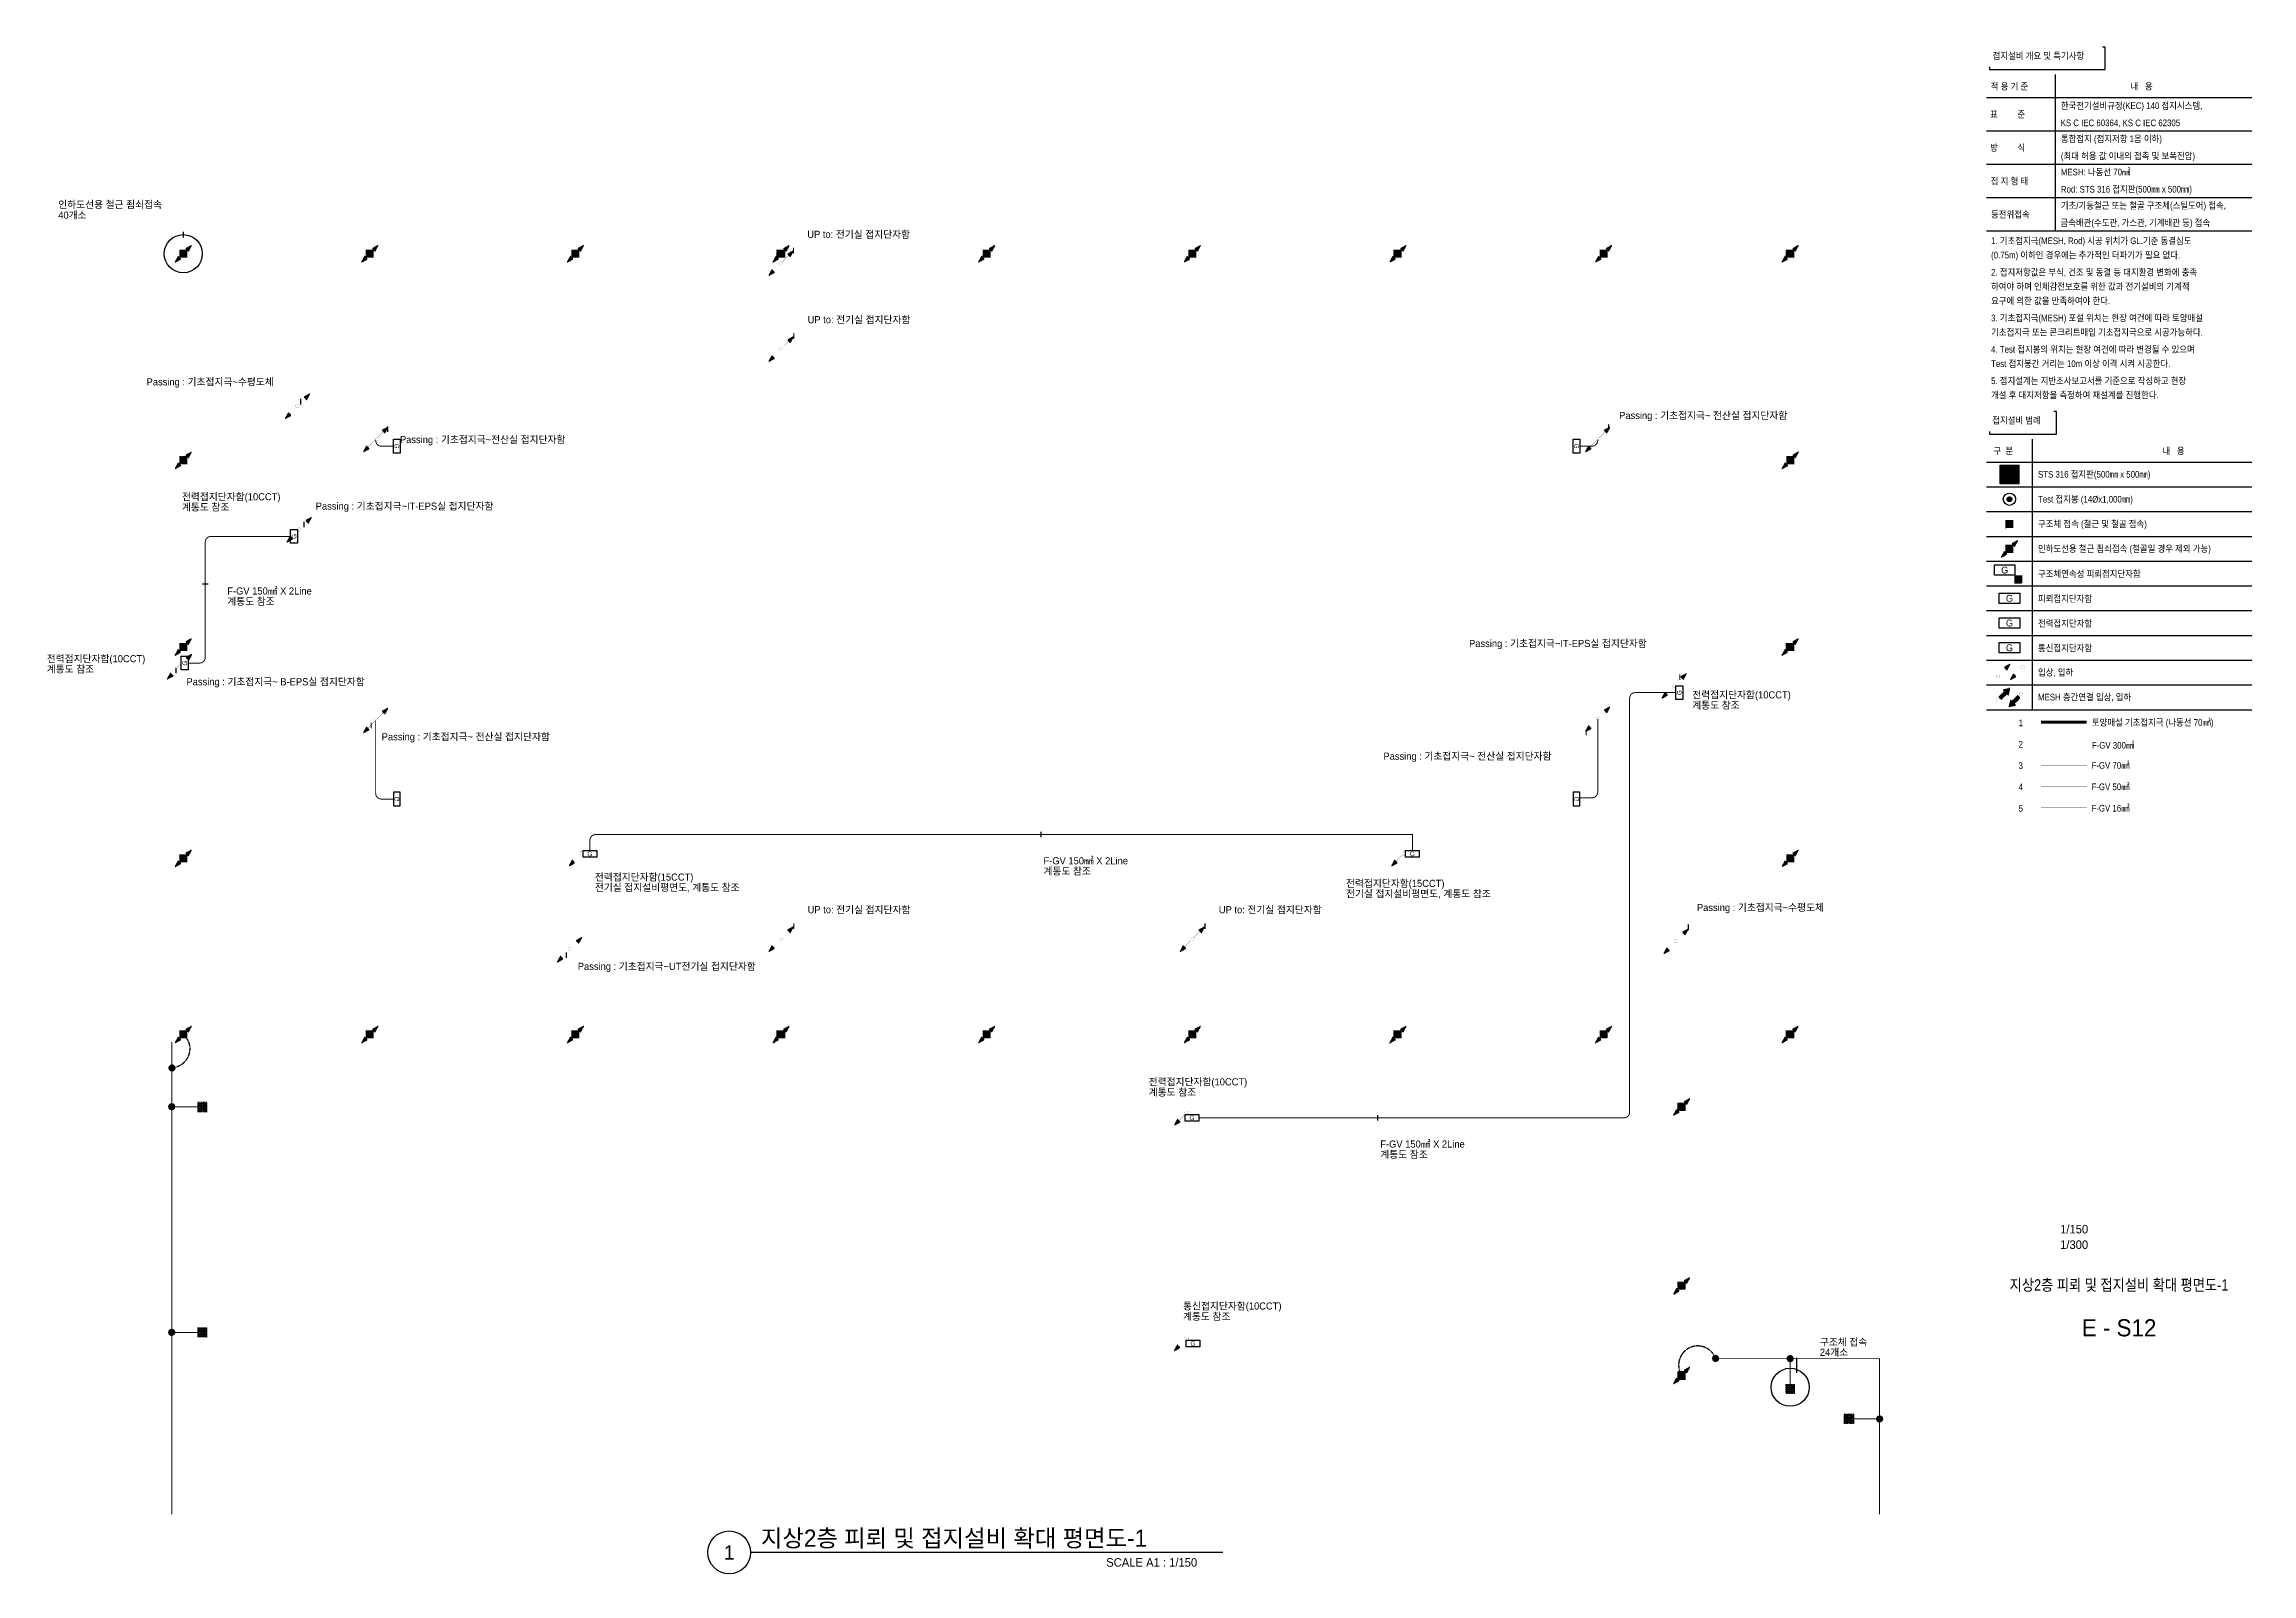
# Model space of a CAD drawing. Header units: millimetres. Extents: x 81900 to 502050, y -708375 to 1238700.
# Drawn here: x 259945 to 375900, y -173775 to -93450 of the extents above; entities that cross this region are included whole.
import ezdxf
from ezdxf.enums import TextEntityAlignment as Align

# ---------------------------------------------------------------- set-up
doc = ezdxf.new("R2010")
doc.units = ezdxf.units.MM
doc.header["$LTSCALE"] = 150
doc.set_wipeout_variables(frame=1)
for name, pattern in [('AM_ISO09W050', [22.5, 12, -1.5, 3, -1.5, 3, -1.5]), ('C2', [18.5, 13.5, -2, 1, -2]), ('HID', [2.3, 1.5, -0.8]), ('HIDDEN', [0.375, 0.25, -0.125])]:
    doc.linetypes.add(name, pattern=pattern)
doc.layers.get('0').update_dxf_attribs({"lineweight": 0})
for name, color, linetype in [('------02 Etc Panel', 3, 'Continuous'), ('------99 Grounding and Lightning', 3, 'Continuous'), ('------99 Grounding and Lightning_Roof', 2, 'Continuous'), ('------99 Grounding_Grounding Terminal Board_E', 3, 'Continuous'), ('------99 Grounding_Grounding Terminal Board_T', 2, 'Continuous'), ('------99 Grounding_Mesh', 6, 'Continuous'), ('-----09 E-WIRE-GV', 2, 'Continuous'), ('-----20 General Symbol', 3, 'Continuous'), ('-----29 Cable Schedule', 1, 'Continuous'), ('-----29 Indicator', 1, 'Continuous'), ('-----30 Text', 2, 'Continuous'), ('-----41 Drawing Title', 2, 'Continuous'), ('-----42 Drawing Number', 2, 'Continuous'), ('-----43 Drawing Scale', 3, 'Continuous')]:
    doc.layers.add(name, color=color, linetype=linetype)
doc.styles.add('ELEC', font='')
doc.styles.get('ELEC').set_extended_font_data('Dotum')
pattern_1 = [(180, (845852.563, 610254.6404), (-1e-14, -6.25), [])]

# ---------------------------------------------------------------- blocks, each defined once
blk = doc.blocks.new('STS 316 접지판')
blk.add_wipeout([(-254, -276), (-270, -270), (-276, -254), (-276, 254), (-270, 270), (-254, 276), (254, 276), (270, 270), (276, 254), (276, -254), (270, -270), (254, -276)])
h = blk.add_hatch(color=256)
h.dxf.hatch_style = 1
h.set_gradient(color1=(132, 132, 132), color2=(214, 214, 214), tint=1, name='SPHERICAL')
edge = h.paths.add_edge_path()
edge.add_line((-254, 276), (254, 276))
edge.add_arc((254, 254), 22.1, 0, 90, ccw=False)
edge.add_line((276, 254), (276, -254))
edge.add_arc((254, -254), 22.1, 270, 360, ccw=False)
edge.add_line((254, -276), (-254, -276))
edge.add_arc((-254, -254), 22.1, 180, 270, ccw=False)
edge.add_line((-276, -254), (-276, 254))
edge.add_arc((-254, 254), 22.1, 90, 180, ccw=False)
h.paths.add_polyline_path([(-169, 221), (169, 221, -0.668179), (173, 212), (-165, 212, -1.496606)], flags=16)
h.paths.add_polyline_path([(221, 169), (221, -169, -0.668179), (212, -173), (212, 165, -1.496606)], flags=16)
h.paths.add_polyline_path([(-173, -212), (165, -212, -1.496606), (169, -221), (-169, -221, -0.668179)], flags=16)
h.paths.add_polyline_path([(-221, 169, 0.022626), (-52, 0, 1.473564), (-43, 4, 0.045564)], flags=16)
h = blk.add_hatch(color=256)
h.set_gradient(color1=(255, 255, 255), tint=1, name='SPHERICAL')
edge = h.paths.add_edge_path()
edge.add_arc((-232, 232), 22.1, 0, 360)
edge = h.paths.add_edge_path()
edge.add_arc((-78, 249), 16.6, 0, 360)
edge = h.paths.add_edge_path()
edge.add_arc((78, 249), 16.6, 0, 360)
edge = h.paths.add_edge_path()
edge.add_arc((232, 232), 22.1, 0, 360)
edge = h.paths.add_edge_path()
edge.add_arc((249, -77), 16.6, 0, 360)
edge = h.paths.add_edge_path()
edge.add_arc((249, 77), 16.6, 0, 360)
edge = h.paths.add_edge_path()
edge.add_arc((-78, -249), 16.6, 0, 360)
edge = h.paths.add_edge_path()
edge.add_arc((78, -249), 16.6, 0, 360)
edge = h.paths.add_edge_path()
edge.add_arc((232, -232), 22.1, 0, 360)
edge = h.paths.add_edge_path()
edge.add_arc((-232, -232), 22.1, 0, 360)
edge = h.paths.add_edge_path()
edge.add_arc((-249, -77), 16.6, 0, 360)
edge = h.paths.add_edge_path()
edge.add_arc((-249, 77), 16.6, 0, 360)
edge = h.paths.add_edge_path()
edge.add_arc((0, 0), 22.1, 0, 360)
h = blk.add_hatch(color=256)
h.set_gradient(color1=(255, 255, 255), tint=1, name='SPHERICAL')
edge = h.paths.add_edge_path()
edge.add_arc((-249, -77), 16.6, 0, 360)
edge = h.paths.add_edge_path()
edge.add_arc((-249, 77), 16.6, 0, 360)
edge = h.paths.add_edge_path()
edge.add_arc((-232, 232), 22.1, 0, 360)
edge = h.paths.add_edge_path()
edge.add_arc((-78, 249), 16.6, 0, 360)
edge = h.paths.add_edge_path()
edge.add_arc((78, 249), 16.6, 0, 360)
edge = h.paths.add_edge_path()
edge.add_arc((0, 0), 22.1, 0, 360)
edge = h.paths.add_edge_path()
edge.add_arc((232, 232), 22.1, 0, 360)
h = blk.add_hatch(color=256)
h.set_gradient(color1=(132, 132, 132), one_color=1, tint=1, name='SPHERICAL')
edge = h.paths.add_edge_path()
edge.add_arc((0, 0), 22.1, 0, 360)
for points in [[(-254, 276), (254, 276, -0.414214), (276, 254), (276, -254, -0.414214), (254, -276), (-254, -276, -0.414214), (-276, -254), (-276, 254, -0.414214), (-254, 276, 0.033225)], [(-221, -169), (-221, 169, -0.668179), (-212, 173), (-43, 4, -0.414214), (-43, -4), (-212, -173, -0.668179), (-221, -169, -0.016281)], [(-169, 221), (169, 221, -0.668179), (173, 212), (4, 43, -0.414214), (-4, 43), (-173, 212, -0.668179), (-169, 221, -0.016281)], [(221, -169), (221, 169, 0.668179), (212, 173), (43, 4, 0.414214), (43, -4), (212, -173, 0.668179), (221, -169, 0.016281)], [(-169, -221), (169, -221, 0.668179), (173, -212), (4, -43, 0.414214), (-4, -43), (-173, -212, 0.668179), (-169, -221, 0.016281)]]:
    blk.add_lwpolyline(points, format="xyb")
for centre, radius in [((-249, 77), 16.6), ((-232, 232), 22.1), ((-78, 249), 16.6), ((0, 0), 22.1), ((78, 249), 16.6), ((232, 232), 22.1), ((249, 77), 16.6), ((-249, -77), 16.6), ((-232, -232), 22.1), ((-78, -249), 16.6), ((78, -249), 16.6), ((232, -232), 22.1), ((249, -77), 16.6)]:
    blk.add_circle(centre, radius)
blk = doc.blocks.new('구조체접속')
h = blk.add_hatch()
h.set_pattern_fill('ANGLE', color=1, scale=200)
h.set_pattern_definition([(0, (0, 0), (0, 55), [40, -15]), (90, (0, 0), (-55, 3e-15), [40, -15])])
h.paths.add_polyline_path([(168, 168), (-168, 168), (-168, -168), (168, -168)])
at = {"color": 1}
for p, q in [((166, 168), (168, 166)), ((-168, -166), (-166, -168))]:
    blk.add_line(p, q, dxfattribs=at)
at = {"color": 1, "const_width": 2}
blk.add_lwpolyline([(168, 168), (-168, 168), (-168, -168), (168, -168)], close=True, dxfattribs=at)
blk = doc.blocks.new("'인하도선용 수직철근 또는 철골")
h = blk.add_hatch()
h.set_pattern_fill('ANSI31', color=256, scale=50, angle=135)
h.set_pattern_definition(pattern_1)
h.paths.add_polyline_path([(291, 293), (180, 89), (88, 181)])
h = blk.add_hatch()
h.set_pattern_fill('ANSI31', color=256, scale=50, angle=135)
h.set_pattern_definition(pattern_1)
h.paths.add_polyline_path([(-291, -293), (-180, -89), (-88, -181)])
at = {"const_width": 3.93}
for points in [[(293, 293), (181, 88), (88, 181), (293, 293)], [(-293, -293), (-181, -88), (-88, -181), (-293, -293)]]:
    blk.add_lwpolyline(points, dxfattribs=at)
at = {"xscale": 0.8, "yscale": 0.8, "zscale": 0.8}
blk.add_blockref('구조체접속', (0, 0), dxfattribs=at)
blk = doc.blocks.new('입상입하1')
h = blk.add_hatch()
h.set_pattern_fill('ANSI31', color=256, scale=50, angle=135)
h.set_pattern_definition([(180, (845993.8846, 610394.13), (-1e-14, -6.25), [])])
h.paths.add_polyline_path([(432, 432), (321, 228), (229, 321)])
at = {"const_width": 3.93}
blk.add_lwpolyline([(0, 61, -1), (0, -61, -1), (0, 61)], format="xyb", dxfattribs=at)
for points in [[(43, 43), (275, 275)], [(434, 433), (322, 227), (229, 321), (434, 433)]]:
    blk.add_lwpolyline(points, dxfattribs=at)
blk = doc.blocks.new('입상입하2')
h = blk.add_hatch()
h.set_pattern_fill('ANSI31', color=256, scale=100, angle=135)
h.set_pattern_definition([(180, (0, 0), (-2e-14, -12.5), [])])
h.paths.add_polyline_path([(326, 242), (377, 192), (433, 433), (192, 377), (242, 326), (39, 124), (124, 39)])
at = {"const_width": 3.93}
blk.add_lwpolyline([(0, 61, -1), (0, -61, -1), (0, 61)], format="xyb", dxfattribs=at)
blk.add_lwpolyline([(377, 192), (326, 242), (124, 39), (39, 124), (242, 326), (192, 377), (433, 433)], close=True, dxfattribs=at)
blk = doc.blocks.new('A$Cbdca0f5f')
at = {"color": 0}
blk.add_lwpolyline([(-360, -360), (-360, 0), (360, 0), (360, -360)], close=True, dxfattribs=at)
at = {"color": 0, "style": 'ELEC'}
blk.add_text('G', height=240, dxfattribs=at).set_placement((0, -180), align=Align.MIDDLE)
blk = doc.blocks.new('구조체연속성 TEST 단자함')
at = {"const_width": 2}
blk.add_lwpolyline([(491, -200), (491, -100, 0.414214), (391, 0), (360, 0)], format="xyb", dxfattribs=at)
at = {"layer": '------99 Grounding_Grounding Terminal Board_E'}
blk.add_blockref('A$Cbdca0f5f', (0, 180), dxfattribs=at)
at = {"xscale": 0.8, "yscale": 0.8, "zscale": 0.8}
blk.add_blockref('구조체접속', (491, -334), dxfattribs=at)
blk = doc.blocks.new('접지봉')
at = {"linetype": 'HID', "ltscale": 200}
h = blk.add_hatch(color=256, dxfattribs=at)
h.dxf.hatch_style = 1
edge = h.paths.add_edge_path()
edge.add_arc((0, 0), 102, 0, 360)
blk.add_circle((0, 0), 271)
blk.add_circle((0, 0), 102, dxfattribs=at)
blk = doc.blocks.new('A13')
blk.add_lwpolyline([(-300, 0), (-300, 300), (300, 300), (300, 0)], close=True)
at = {"style": 'ELEC'}
blk.add_text('G', height=200, dxfattribs=at).set_placement((0, 150), align=Align.MIDDLE)
blk = doc.blocks.new('A$C8673a4d5')
blk.add_wipeout([(-32961, -46990), (-32961, -49363), (-32661, -49363), (-32661, -49663), (-25624, -49663), (-25624, -47290), (-25924, -47290), (-25924, -46990)]).dxf.layer = '-----29 Cable Schedule'
blk.add_wipeout([(-32961, -50192), (-5100, -50192), (-5100, -90305), (-32961, -90305)]).dxf.layer = '-----29 Cable Schedule'
at = {"layer": '-----29 Cable Schedule'}
blk.add_lwpolyline([(-32661, -49363), (-32661, -49663), (-25624, -49663), (-25624, -47290), (-25924, -47290)], dxfattribs=at)
blk.add_wipeout([(-32961, -46990), (-25924, -46990), (-25924, -49363), (-32961, -49363)]).dxf.layer = '-----29 Cable Schedule'
at = {"layer": '-----30 Text', "style": 'ELEC', "width": 0.9}
blk.add_text('접지설비 범례', height=700, dxfattribs=at).set_placement((-32369, -48206), align=Align.MIDDLE_LEFT)
blk.add_wipeout([(-32961, -50193), (-5100, -50193), (-5100, -90306), (-32961, -90306)]).dxf.layer = '-----29 Cable Schedule'
at = {"layer": '-----09 E-WIRE-GV', "color": 6, "linetype": 'AM_ISO09W050', "ltscale": 0.5, "const_width": 300}
blk.add_lwpolyline([(-27238, -79908), (-22438, -79908)], dxfattribs=at)
at = {"layer": '-----09 E-WIRE-GV', "color": 1, "linetype": 'C2', "ltscale": 0.5, "const_width": 30}
blk.add_lwpolyline([(-27238, -82304), (-22438, -82304)], dxfattribs=at)
at = {"layer": '-----09 E-WIRE-GV', "color": 3, "linetype": 'C2', "ltscale": 0.5, "const_width": 30}
blk.add_lwpolyline([(-27238, -84417), (-22438, -84417)], dxfattribs=at)
at = {"layer": '-----09 E-WIRE-GV', "color": 4, "linetype": 'C2', "ltscale": 0.5, "const_width": 30}
blk.add_lwpolyline([(-27238, -86664), (-22438, -86664)], dxfattribs=at)
at = {"layer": '-----09 E-WIRE-GV', "color": 2, "linetype": 'C2', "ltscale": 0.5, "const_width": 30}
blk.add_lwpolyline([(-27238, -88912), (-22438, -88912)], dxfattribs=at)
at = {"layer": '-----29 Cable Schedule'}
blk.add_line((-28161, -50193), (-28161, -78593), dxfattribs=at)
for points in [[(-32961, -52593), (-5100, -52593)], [(-32961, -55193), (-5100, -55193)], [(-32961, -57793), (-5100, -57793)], [(-32961, -60393), (-5100, -60393)], [(-32961, -62993), (-5100, -62993)], [(-32961, -65593), (-5100, -65593)], [(-32961, -68193), (-5100, -68193)], [(-32961, -70793), (-5100, -70793)], [(-32961, -73393), (-5100, -73393)], [(-32961, -75993), (-5100, -75993)], [(-32961, -78593), (-5100, -78593)]]:
    blk.add_lwpolyline(points, dxfattribs=at)
at = {"layer": '------99 Grounding and Lightning'}
for name, p, xscale, yscale, zscale in [('구조체접속', (-30561, -59093), 2.4, 2.4, 2.4), ("'인하도선용 수직철근 또는 철골", (-30561, -61693), 3, 3, 3), ('구조체연속성 TEST 단자함', (-31062, -63931), 3, 3, 3)]:
    blk.add_blockref(name, p, dxfattribs=dict(at, xscale=xscale, yscale=yscale, zscale=zscale))
at = {"layer": '------99 Grounding_Grounding Terminal Board_E', "xscale": 3, "yscale": 3, "zscale": 3}
for p in [(-30561, -66353), (-30561, -68953)]:
    blk.add_blockref('A$Cbdca0f5f', p, dxfattribs=at)
at = {"layer": '------99 Grounding_Grounding Terminal Board_T', "xscale": 3.6, "yscale": 3.6, "zscale": 3.6}
blk.add_blockref('A13', (-30561, -72633), dxfattribs=at)
at = {"layer": '-----20 General Symbol', "xscale": 3, "yscale": 3, "zscale": 3}
for name, p in [('입상입하1', (-31786, -75095)), ('입상입하2', (-31798, -77616))]:
    blk.add_blockref(name, p, dxfattribs=at)
at = {"layer": '-----20 General Symbol', "xscale": 3, "yscale": 3, "zscale": 3, "rotation": 179.9999999997969}
for name, p in [('입상입하1', (-29184, -74140)), ('입상입하2', (-29324, -76969))]:
    blk.add_blockref(name, p, dxfattribs=at)
at = {"layer": '-----30 Text', "style": 'ELEC', "width": 0.9}
for s, p in [('내   용', (-14473, -51422)), ('STS 316 접지판(500㎜ x 500㎜)', (-27561, -53875)), ('Test 접지봉 (14Øx1,000㎜)', (-27561, -56493)), ('구조체 접속 (철근 및 철골 접속)', (-27561, -59083)), ('인하도선용 철근 죔쇠접속 (철골일 경우 제외 가능)', (-27561, -61683)), ('구조체연속성 피뢰접지단자함', (-27561, -64331)), ('피뢰접지단자함', (-27561, -66931)), ('전력접지단자함', (-27561, -69531)), ('통신접지단자함', (-27561, -72131)), ('입상, 입하', (-27561, -74675)), ('MESH 층간연결 입상, 입하', (-27561, -77275)), ('토양매설 기초접지극 (나동선 70㎟)', (-21904, -79938)), ('F-GV 300㎟ ', (-21904, -82333)), ('F-GV 70㎟', (-21940, -84447)), ('F-GV 50㎟', (-21940, -86694)), ('F-GV 16㎟', (-21940, -88941))]:
    blk.add_text(s, height=700, dxfattribs=at).set_placement(p, align=Align.MIDDLE_LEFT)
blk.add_wipeout([(-32961, -11903), (-5100, -11903), (-5100, -46690), (-32961, -46690)]).dxf.layer = '-----29 Cable Schedule'
at = {"layer": '------99 Grounding_Mesh', "xscale": 3.6, "yscale": 3.6, "zscale": 3.6}
blk.add_blockref('STS 316 접지판', (-30561, -53893), dxfattribs=at)
for points, layer in [([(-32961, -11903), (-5100, -11903), (-5100, -46690), (-32961, -46690)], '-----29 Cable Schedule'), ([(-30090, -82689), (-30090, -81716), (-29247, -81229), (-28404, -81716), (-28404, -82689), (-29247, -83176)], '-----29 Indicator'), ([(-30090, -89431), (-30090, -88457), (-29247, -87970), (-28404, -88457), (-28404, -89431), (-29247, -89917)], '-----29 Indicator')]:
    blk.add_wipeout(points).dxf.layer = layer
at = {"layer": '-----29 Cable Schedule'}
for points in [[(-32961, -14303), (-5100, -14303)], [(-32961, -17803), (-5100, -17803)], [(-32961, -21303), (-5100, -21303)], [(-32961, -24803), (-5100, -24803)], [(-32961, -28303), (-5100, -28303)]]:
    blk.add_lwpolyline(points, dxfattribs=at)
at = {"layer": '------99 Grounding and Lightning', "xscale": 2.4, "yscale": 2.4, "zscale": 2.4}
blk.add_blockref('접지봉', (-30561, -56493), dxfattribs=at)
at = {"layer": '-----30 Text', "style": 'ELEC', "width": 0.9}
for s, p in [('적 용 기 준', (-32525, -13133)), ('내   용', (-17834, -13133)), ('표         준', (-32594, -16073)), ('한국전기설비규정(KEC) 140 접지시스템,', (-25161, -15165)), ('통합접지 (접지저항 1옴 이하)', (-25161, -18636)), ('KS C IEC 60364, KS C IEC 62305', (-25182, -16965)), ('방         식', (-32594, -19573)), ('(최대 허용 값 이내의 접촉 및 보폭전압)', (-25161, -20436)), ('접 지 형 태', (-32525, -23091)), ('MESH: 나동선 70㎟', (-25161, -22136)), ('기초/기둥철근 또는 철골 구조체(스틸도어) 접속,', (-25161, -25644)), ('Rod: STS 316 접지판(500㎜ x 500㎜)', (-25161, -23936)), ('등전위접속', (-32491, -26583)), ('금속배관(수도관, 가스관, 기계배관 등) 접속', (-25197, -27444)), ('1. 기초접지극(MESH, Rod) 시공 위치가 GL.기준 동결심도', (-32491, -29353)), ('2. 접지저항값은 부식, 건조 및 동결 등 대지환경 변화에 충족', (-32491, -32653)), ('(0.75m) 이하인 경우에는 추가적인 터파기가 필요 없다.', (-32491, -30853)), ('하여야 하며 인체감전보호를 위한 값과 전기설비의 기계적 ', (-32491, -34153)), ('3. 기초접지극(MESH) 포설 위치는 현장 여건에 따라 토양매설', (-32491, -37453)), ('요구에 의한 값을 만족하여야 한다.', (-32491, -35653)), ('기초접지극 또는 콘크리트매입 기초접지극으로 시공가능하다.', (-32491, -38953)), ('4. Test 접지봉의 위치는 현장 여건에 따라 변경될 수 있으며', (-32491, -40753)), ('Test 접지봉간 거리는 10m 이상 이격 시켜 시공한다.', (-32491, -42253)), ('5. 접지설계는 지반조사보고서를 기준으로 작성하고 현장 ', (-32491, -44053)), ('개설 후 대지저항을 측정하여 재설계를 진행한다.', (-32491, -45553)), ('구  분', (-32253, -51408))]:
    blk.add_text(s, height=700, dxfattribs=at).set_placement(p, align=Align.MIDDLE_LEFT)
for points, layer in [([(-32961, -8700), (-32961, -11074), (-32661, -11074), (-32661, -11374), (-20506, -11374), (-20506, -9000), (-20806, -9000), (-20806, -8700)], '-----29 Cable Schedule'), ([(-30090, -80442), (-30090, -79468), (-29247, -78982), (-28404, -79468), (-28404, -80442), (-29247, -80929)], '-----29 Indicator'), ([(-30090, -87183), (-30090, -86210), (-29247, -85723), (-28404, -86210), (-28404, -87183), (-29247, -87670)], '-----29 Indicator')]:
    blk.add_wipeout(points).dxf.layer = layer
at = {"layer": '-----29 Cable Schedule'}
blk.add_lwpolyline([(-32661, -11074), (-32661, -11374), (-20506, -11374), (-20506, -9000), (-20806, -9000)], dxfattribs=at)
at = {"layer": '-----30 Text', "style": 'ELEC', "width": 0.9}
for s, p in [('1', (-29603, -79979)), ('5', (-29603, -88960))]:
    blk.add_text(s, height=700, dxfattribs=at).set_placement(p, align=Align.MIDDLE_LEFT)
blk.add_wipeout([(-30090, -84936), (-30090, -83963), (-29247, -83476), (-28404, -83963), (-28404, -84936), (-29247, -85423)]).dxf.layer = '-----29 Indicator'
for s, p in [('2', (-29603, -82226)), ('3', (-29603, -84465)), ('4', (-29603, -86713))]:
    blk.add_text(s, height=700, dxfattribs=at).set_placement(p, align=Align.MIDDLE_LEFT)
blk.add_wipeout([(-32961, -8700), (-20806, -8700), (-20806, -11074), (-32961, -11074)]).dxf.layer = '-----29 Cable Schedule'
at = {"layer": '-----29 Cable Schedule'}
blk.add_lwpolyline([(-25761, -11903), (-25761, -28303)], dxfattribs=at)
at = {"layer": '-----30 Text', "style": 'ELEC', "width": 0.9}
blk.add_text('접지설비 개요 및 특기사항', height=700, dxfattribs=at).set_placement((-32331, -9925), align=Align.MIDDLE_LEFT)
blk = doc.blocks.new('접속점 (본딩)')
h = blk.add_hatch(color=256)
h.dxf.hatch_style = 1
h.paths.add_polyline_path([(125, 0, 1), (-125, 0, 1)])
at = {"const_width": 2}
for points in [[(125, 0, 1), (-125, 0)], [(125, 0, -1), (-125, 0)]]:
    blk.add_lwpolyline(points, format="xyb", dxfattribs=at)
blk = doc.blocks.new('C01')
blk.add_lwpolyline([(-300, 0), (-300, 300), (300, 300), (300, 0)], close=True)
at = {"style": 'ELEC'}
blk.add_text('G', height=200, dxfattribs=at).set_placement((0, 150), align=Align.MIDDLE)

msp = doc.modelspace()

# ---------------------------------------------------------------- linework, layer by layer
at = {"layer": '------99 Grounding and Lightning_Roof', "color": 2, "linetype": 'HIDDEN', "ltscale": 10, "const_width": 50}
for points in [[(266650, -145850), (266650, -170650)], [(347738, -162475), (356350, -162475), (356350, -170650)]]:
    msp.add_lwpolyline(points, dxfattribs=at)
at = {"layer": '-----09 E-WIRE-GV', "color": 4, "linetype": 'C2', "ltscale": 0.1, "const_width": 50}
msp.add_lwpolyline([(340610, -114560), (341242, -114560, 0.4142136), (341542, -114260), (341542, -114200)], format="xyb", dxfattribs=at)
at = {"layer": '-----09 E-WIRE-GV', "color": 1, "linetype": 'C2', "ltscale": 0.3, "const_width": 50}
msp.add_lwpolyline([(272890, -119299), (268708, -119299, 0.4142136), (268408, -119599), (268408, -125650, -0.4142136), (268108, -125950), (267510, -125950)], format="xyb", dxfattribs=at)
at = {"layer": '-----09 E-WIRE-GV', "color": 1, "linetype": 'C2', "ltscale": 0.3, "const_width": 50, "elevation": 0}
msp.add_lwpolyline([(288610, -135790), (288610, -135256, -0.4142136), (288910, -134956), (331810, -134956), (331810, -135790)], format="xyb", dxfattribs=at)
at = {"layer": '-----09 E-WIRE-GV', "color": 4, "linetype": 'C2', "ltscale": 0.1, "const_width": 50, "elevation": 0}
for points in [[(266645, -149247), (267996, -149247)], [(266645, -161095), (267996, -161095)]]:
    msp.add_lwpolyline(points, dxfattribs=at)
at = {"layer": '-----09 E-WIRE-GV', "color": 4, "linetype": 'C2', "ltscale": 0.1, "const_width": 50}
for points in [[(351650, -162475), (351650, -163826)], [(356350, -165640), (354999, -165640)]]:
    msp.add_lwpolyline(points, dxfattribs=at)
at = {"layer": '-----09 E-WIRE-GV', "color": 4, "linetype": 'C2', "ltscale": 0.1}
for centre, radius, start, end in [((266625, -146201), 982, 271.47851, 50.20512), ((346795, -162811), 1002, 19.59394, 212.5473)]:
    msp.add_arc(centre, radius, start, end, dxfattribs=at)
at = {"layer": '-----29 Indicator', "elevation": 0}
for points in [[(273035, -111211, 0, 0, 0), (273420, -111211, 0, 0, 0), (273420, -112074, 64.2, 64.2, 0), (273420, -112374, 0, 0, 0)], [(269425, -121801, 0, 0, 0), (268561, -121801, 64.2, 64.2, 0), (268261, -121801, 0, 0, 0)], [(312297, -135969, 0, 0, 0), (312297, -135106, 64.2, 64.2, 0), (312297, -134806, 0, 0, 0)]]:
    msp.add_lwpolyline(points, format="xyseb", dxfattribs=at)
at = {"layer": '-----29 Indicator'}
msp.add_lwpolyline([(329985, -150843, 0, 0, 0), (329985, -149980, 64.2, 64.2, 0), (329985, -149680, 0, 0, 0)], format="xyseb", dxfattribs=at)
msp.add_circle((267253, -104453), 1000, dxfattribs=at)
at = {"layer": '-----41 Drawing Title', "color": 7}
msp.add_line((321848, -172650), (297052, -172650), dxfattribs=at)
msp.add_circle((295927, -172650), 1125, dxfattribs=at)

# ---------------------------------------------------------------- block references
at = {"layer": '------02 Etc Panel', "xscale": 1.199999999953434, "yscale": 1.199999999953434, "zscale": 1.199999999953434, "rotation": 90}
for p in [(273250, -119299), (267510, -125950), (346010, -127501), (346010, -127501)]:
    msp.add_blockref('C01', p, dxfattribs=at)
at = {"layer": '------02 Etc Panel', "xscale": 1.199999999953434, "yscale": 1.199999999953434, "zscale": 1.199999999953434}
for p in [(288610, -136150), (331810, -136150), (320228, -150010)]:
    msp.add_blockref('C01', p, dxfattribs=at)
at = {"layer": '------99 Grounding and Lightning', "xscale": 1.5, "yscale": 1.5, "zscale": 1.5}
for p in [(267253, -104453), (277050, -104450), (287850, -104450), (298650, -104450), (309450, -104450), (320250, -104450), (331050, -104450), (341850, -104450), (351647, -104453), (267253, -115297), (351653, -115297), (267250, -125100), (351650, -125100), (267253, -136197), (351653, -136197), (267253, -145447), (277050, -145450), (287850, -145447), (298650, -145447), (309450, -145447), (320250, -145447), (331050, -145450), (341850, -145450), (351647, -145447), (345950, -149250), (345950, -158650), (345950, -163350)]:
    msp.add_blockref("'인하도선용 수직철근 또는 철골", p, dxfattribs=at)
for name, p, rotation in [('접속점 (본딩)', (266660, -147210), 89.99999999999999), ('접속점 (본딩)', (266645, -149247), 269.9999999999999), ('구조체접속', (268248, -149247), 269.9999999999999), ('접속점 (본딩)', (266645, -161095), 269.9999999999999), ('구조체접속', (268248, -161095), 269.9999999999999), ('접속점 (본딩)', (347734, -162463), 89.99999999999999), ('접속점 (본딩)', (351650, -162475), 180), ('구조체접속', (351650, -164078), 180), ('구조체접속', (354747, -165640), 89.99999999999999), ('접속점 (본딩)', (356350, -165640), 89.99999999999999)]:
    msp.add_blockref(name, p, dxfattribs=dict(at, rotation=rotation))
at = {"layer": '------99 Grounding_Grounding Terminal Board_T', "yscale": 1.2, "zscale": 1.2}
for p, xscale, rotation in [((340250, -114560), 1.2, 270), ((278650, -133090), -1.2, 90), ((340610, -133090), -1.2, 90)]:
    msp.add_blockref('A13', p, dxfattribs=dict(at, xscale=xscale, rotation=rotation))
at = {"layer": '------99 Grounding_Grounding Terminal Board_T', "xscale": 1.2, "yscale": 1.2, "zscale": 1.2}
msp.add_blockref('A13', (320281, -161860), dxfattribs=at)
at = {"layer": '-----20 General Symbol', "xscale": 1.5, "yscale": 1.5, "zscale": 1.5}
for p in [(298650, -104942), (298650, -109458), (273253, -112453), (277358, -114200), (341542, -114200), (273342, -118939), (267058, -126130), (345558, -127141), (277358, -128958), (341542, -128892), (298650, -140442), (320250, -140442), (345653, -140553), (287545, -140993)]:
    msp.add_blockref('입상입하1', p, dxfattribs=at)
at = {"layer": '-----20 General Symbol', "xscale": 1.5, "yscale": 1.5, "zscale": 1.5, "rotation": 180}
for p in [(298650, -104942), (298650, -109458), (298650, -109458), (273253, -112453), (277358, -114200), (341542, -114200), (273342, -118939), (267058, -126130), (345558, -127141), (277358, -128958), (341542, -128892), (288158, -135950), (331358, -135950), (287545, -140993), (320250, -140442), (345653, -140556), (319951, -149558), (319942, -161408)]:
    msp.add_blockref('입상입하1', p, dxfattribs=at)
at = {"layer": '-----29 Cable Schedule', "xscale": 0.5, "yscale": 0.5, "zscale": 0.5}
msp.add_blockref('A$C8673a4d5', (378450, -89100), dxfattribs=at)

# ---------------------------------------------------------------- texts
at = {"layer": '-----41 Drawing Title', "style": 'ELEC', "width": 0.85}
msp.add_text('지상2층 피뢰 및 접지설비 확대 평면도-1', height=600, dxfattribs=at).set_placement((368925, -158605), align=Align.MIDDLE_CENTER)
at = {"layer": '-----41 Drawing Title', "color": 2, "style": 'ELEC'}
msp.add_text('지상2층 피뢰 및 접지설비 확대 평면도-1', height=900, dxfattribs=at).set_placement((297592, -172350))
at = {"layer": '-----41 Drawing Title', "color": 7, "style": 'ELEC'}
msp.add_text('1', height=750, dxfattribs=at).set_placement((295927, -172650), align=Align.MIDDLE)
at = {"layer": '-----41 Drawing Title', "style": 'ELEC'}
msp.add_text('SCALE A1 : 1/150', height=450, dxfattribs=at).set_placement((320506, -173400), align=Align.RIGHT)
at = {"layer": '-----42 Drawing Number', "style": 'ELEC'}
msp.add_text('E - S12', height=900, dxfattribs=at).set_placement((368925, -160855), align=Align.MIDDLE_CENTER)
at = {"layer": '-----43 Drawing Scale', "style": 'ELEC'}
for s, p in [('1/150', (365830, -155900)), ('1/300', (365830, -156715))]:
    msp.add_text(s, height=450, dxfattribs=at).set_placement(p)

# ---------------------------------------------------------------- wipeouts: each hides what was drawn before it
for points in [[(260619, -101508), (266869, -101508), (266869, -102758), (260619, -102758)], [(299965, -103088), (306160, -103088), (306160, -103838), (299965, -103838)], [(299984, -107570), (306179, -107570), (306179, -108320), (299984, -108320)], [(334663, -124537), (345367, -124537), (345367, -125287), (334663, -125287)], [(299984, -138554), (306179, -138554), (306179, -139304), (299984, -139304)], [(346690, -138437), (354413, -138437), (354413, -139187), (346690, -139187)], [(317823, -147578), (323733, -147578), (323733, -148828), (317823, -148828)], [(319625, -159349), (325535, -159349), (325535, -160599), (319625, -160599)]]:
    msp.add_wipeout(points).dxf.layer = '-----29 Indicator'

# ---------------------------------------------------------------- next in the draw order: linework, layer by layer
at = {"layer": '-----29 Indicator', "elevation": 0}
for points in [[(266869, -102146, 0, 0, 0), (267253, -102146, 0, 0, 0), (267253, -103303, 64.2, 64.2, 0), (267253, -103603, 0, 0, 0)], [(346690, -138812, 0, 0, 0), (346305, -138812, 0, 0, 0), (346305, -139675, 64.2, 64.2, 0), (346305, -139976, 0, 0, 0)]]:
    msp.add_lwpolyline(points, format="xyseb", dxfattribs=at)
at = {"layer": '-----29 Indicator'}
for points in [[(299965, -103463, 0, 0, 0), (299301, -103463, 0, 0, 0), (299301, -104142, 64.2, 64.2, 0), (299301, -104443, 0, 0, 0)], [(299984, -107945, 0, 0, 0), (299319, -107945, 0, 0, 0), (299319, -108624, 64.2, 64.2, 0), (299319, -108924, 0, 0, 0)], [(299984, -138929, 0, 0, 0), (299319, -138929, 0, 0, 0), (299319, -139608, 64.2, 64.2, 0), (299319, -139908, 0, 0, 0)]]:
    msp.add_lwpolyline(points, format="xyseb", dxfattribs=at)

# ---------------------------------------------------------------- next in the draw order: texts
at = {"layer": '-----30 Text', "style": 'ELEC'}
for s, p in [('인하도선용 철근 죔쇠접속', (260686, -101870)), ('40개소', (260686, -102428)), ('UP to: 전기실 접지단자함', (300027, -103436)), ('UP to: 전기실 접지단자함', (300045, -107917)), ('Passing : 기초접지극~IT-EPS실 접지단자함', (334786, -124919)), ('UP to: 전기실 접지단자함', (300045, -138901)), ('Passing : 기초접지극~수평도체', (346752, -138785)), ('계통도 참조', (317960, -148485)), ('전력접지단자함(10CCT)', (317960, -147940)), ('통신접지단자함(10CCT)', (319762, -159711)), ('계통도 참조', (319762, -160256))]:
    msp.add_text(s, height=375, dxfattribs=at).set_placement(p, align=Align.MIDDLE_LEFT)

# ---------------------------------------------------------------- next in the draw order: wipeouts: each hides what was drawn before it
for points in [[(265262, -110836), (273035, -110836), (273035, -111586), (265262, -111586)], [(342605, -112584), (352828, -112584), (352828, -113334), (342605, -113334)], [(278471, -113829), (288531, -113829), (288531, -114579), (278471, -114579)], [(267045, -116854), (273033, -116854), (273033, -118104), (267045, -118104)], [(274085, -117325), (284788, -117325), (284788, -118075), (274085, -118075)], [(269425, -121801), (274550, -121801), (274550, -123051), (269425, -123051)], [(259945, -125357), (265880, -125357), (265880, -126607), (259945, -126607)], [(267356, -126567), (278059, -126567), (278059, -127317), (267356, -127317)], [(346372, -127257), (352319, -127257), (352319, -128507), (346372, -128507)], [(277611, -129456), (287834, -129456), (287834, -130206), (277611, -130206)], [(312297, -135969), (317422, -135969), (317422, -137219), (312297, -137219)], [(288688, -136844), (297585, -136844), (297585, -138094), (288688, -138094)], [(328140, -137176), (337038, -137176), (337038, -138426), (328140, -138426)], [(287855, -141512), (298559, -141512), (298559, -142262), (287855, -142262)], [(329985, -150843), (335110, -150843), (335110, -152093), (329985, -152093)], [(353147, -161293), (356059, -161293), (356059, -162427), (353147, -162427)]]:
    msp.add_wipeout(points).dxf.layer = '-----29 Indicator'

# ---------------------------------------------------------------- next in the draw order: linework, layer by layer
at = {"layer": '-----09 E-WIRE-GV', "color": 4, "linetype": 'C2', "ltscale": 0.1, "const_width": 50}
msp.add_lwpolyline([(278290, -114560), (277658, -114560, -0.4142136), (277358, -114260), (277358, -114200)], format="xyb", dxfattribs=at)
at = {"layer": '-----09 E-WIRE-GV', "color": 1, "linetype": 'C2', "ltscale": 0.3, "const_width": 50}
msp.add_lwpolyline([(345650, -127501), (343519, -127501, 0.4142136), (343219, -127801), (343219, -149530, -0.4142136), (342919, -149830), (320588, -149830)], format="xyb", dxfattribs=at)
at = {"layer": '-----09 E-WIRE-GV', "color": 4, "linetype": 'C2', "ltscale": 0.1, "const_width": 50, "elevation": 0}
msp.add_lwpolyline([(278290, -133090), (277658, -133090, -0.4142136), (277358, -132790), (277358, -128958)], format="xyb", dxfattribs=at)
at = {"layer": '-----29 Indicator', "elevation": 0}
for points in [[(278471, -114204, 0, 0, 0), (277982, -114204, 0, 0, 0), (277982, -113812, 64.2, 64.2, 0), (277982, -113512, 0, 0, 0)], [(353147, -161860, 0, 0, 0), (351993, -161860, 0, 0, 0), (351993, -162432, 64.2, 64.2, 0), (351993, -163232, 0, 0, 0)]]:
    msp.add_lwpolyline(points, format="xyseb", dxfattribs=at)
at = {"layer": '-----29 Indicator'}
for points in [[(342605, -112959, 0, 0, 0), (342117, -112959, 0, 0, 0), (342117, -113409, 64.2, 64.2, 0), (342117, -113709, 0, 0, 0)], [(274085, -117700, 0, 0, 0), (273596, -117700, 0, 0, 0), (273596, -118516, 64.2, 64.2, 0), (273596, -118817, 0, 0, 0)], [(345367, -124912, 0, 0, 0), (345855, -124912, 0, 0, 0), (345855, -126544, 64.2, 64.2, 0), (345855, -126845, 0, 0, 0)], [(267356, -126942, 0, 0, 0), (266867, -126942, 0, 0, 0), (266867, -126493, 64.2, 64.2, 0), (266867, -126192, 0, 0, 0)], [(277611, -129831, 0, 0, 0), (277122, -129831, 0, 0, 0), (277122, -129381, 64.2, 64.2, 0), (277122, -129081, 0, 0, 0)], [(287855, -141887, 0, 0, 0), (287366, -141887, 0, 0, 0), (287366, -141437, 64.2, 64.2, 0), (287366, -141137, 0, 0, 0)]]:
    msp.add_lwpolyline(points, format="xyseb", dxfattribs=at)
msp.add_circle((351650, -163978), 1000, dxfattribs=at)

# ---------------------------------------------------------------- next in the draw order: block references
at = {"layer": '------99 Grounding_Grounding Terminal Board_T', "xscale": 1.2, "yscale": 1.2, "zscale": 1.2, "rotation": 270}
msp.add_blockref('A13', (278290, -114560), dxfattribs=at)
at = {"layer": '-----20 General Symbol', "xscale": 1.5, "yscale": 1.5, "zscale": 1.5, "rotation": 180}
msp.add_blockref('입상입하1', (298650, -140442), dxfattribs=at)

# ---------------------------------------------------------------- next in the draw order: texts
at = {"layer": '-----30 Text', "style": 'ELEC'}
for s, p in [('Passing : 기초접지극~수평도체', (265323, -111183)), ('Passing : 기초접지극~ 전산실 접지단자함', (342669, -112947)), ('Passing : 기초접지극~전산실 접지단자함', (278629, -114212)), ('전력접지단자함(10CCT)', (267182, -117217)), ('계통도 참조', (267182, -117761)), ('Passing : 기초접지극~IT-EPS실 접지단자함', (274208, -117707)), ('계통도 참조', (269562, -122708)), ('F-GV 150㎟ X 2Line ', (269562, -122164)), ('계통도 참조', (260082, -126264)), ('전력접지단자함(10CCT)', (260082, -125719)), ('Passing : 기초접지극~ B-EPS실 접지단자함', (267419, -126930)), ('전력접지단자함(10CCT)', (346509, -127619)), ('계통도 참조', (346509, -128164)), ('Passing : 기초접지극~ 전산실 접지단자함', (277675, -129819)), ('계통도 참조', (312434, -136876)), ('F-GV 150㎟ X 2Line ', (312434, -136332)), ('전력접지단자함(15CCT)', (288870, -137187)), ('전기실 접지설비평면도, 계통도 참조', (288870, -137731)), ('전력접지단자함(15CCT)', (328322, -137518, 0)), ('전기실 접지설비평면도, 계통도 참조', (328322, -138063, 0)), ('Passing : 기초접지극~UT전기실 접지단자함', (287973, -141875)), ('계통도 참조', (330122, -151750)), ('F-GV 150㎟ X 2Line ', (330122, -151206)), ('24개소', (353210, -162140, 0)), ('구조체 접속 ', (353210, -161605, 0))]:
    msp.add_text(s, height=375, dxfattribs=at).set_placement(p, align=Align.MIDDLE_LEFT)

# ---------------------------------------------------------------- next in the draw order: wipeouts: each hides what was drawn before it
for points in [[(330225, -130475), (340447, -130475), (340447, -131225), (330225, -131225)], [(321584, -138554), (327779, -138554), (327779, -139304), (321584, -139304)]]:
    msp.add_wipeout(points).dxf.layer = '-----29 Indicator'

# ---------------------------------------------------------------- next in the draw order: linework, layer by layer
at = {"layer": '-----09 E-WIRE-GV', "color": 4, "linetype": 'C2', "ltscale": 0.1, "const_width": 50}
msp.add_lwpolyline([(340610, -133024), (341242, -133024, 0.4142136), (341542, -132724), (341542, -128892)], format="xyb", dxfattribs=at)
at = {"layer": '-----29 Indicator'}
for points in [[(340447, -130850, 0, 0, 0), (340936, -130850, 0, 0, 0), (340936, -129747, 64.2, 64.2, 0), (340936, -129446, 0, 0, 0)], [(321584, -138929, 0, 0, 0), (320919, -138929, 0, 0, 0), (320919, -139608, 64.2, 64.2, 0), (320919, -139908, 0, 0, 0)]]:
    msp.add_lwpolyline(points, format="xyseb", dxfattribs=at)

# ---------------------------------------------------------------- next in the draw order: texts
at = {"layer": '-----30 Text', "style": 'ELEC'}
for s, p in [('Passing : 기초접지극~ 전산실 접지단자함', (330288, -130838)), ('UP to: 전기실 접지단자함', (321645, -138901))]:
    msp.add_text(s, height=375, dxfattribs=at).set_placement(p, align=Align.MIDDLE_LEFT)

doc.saveas('drawing.dxf')
